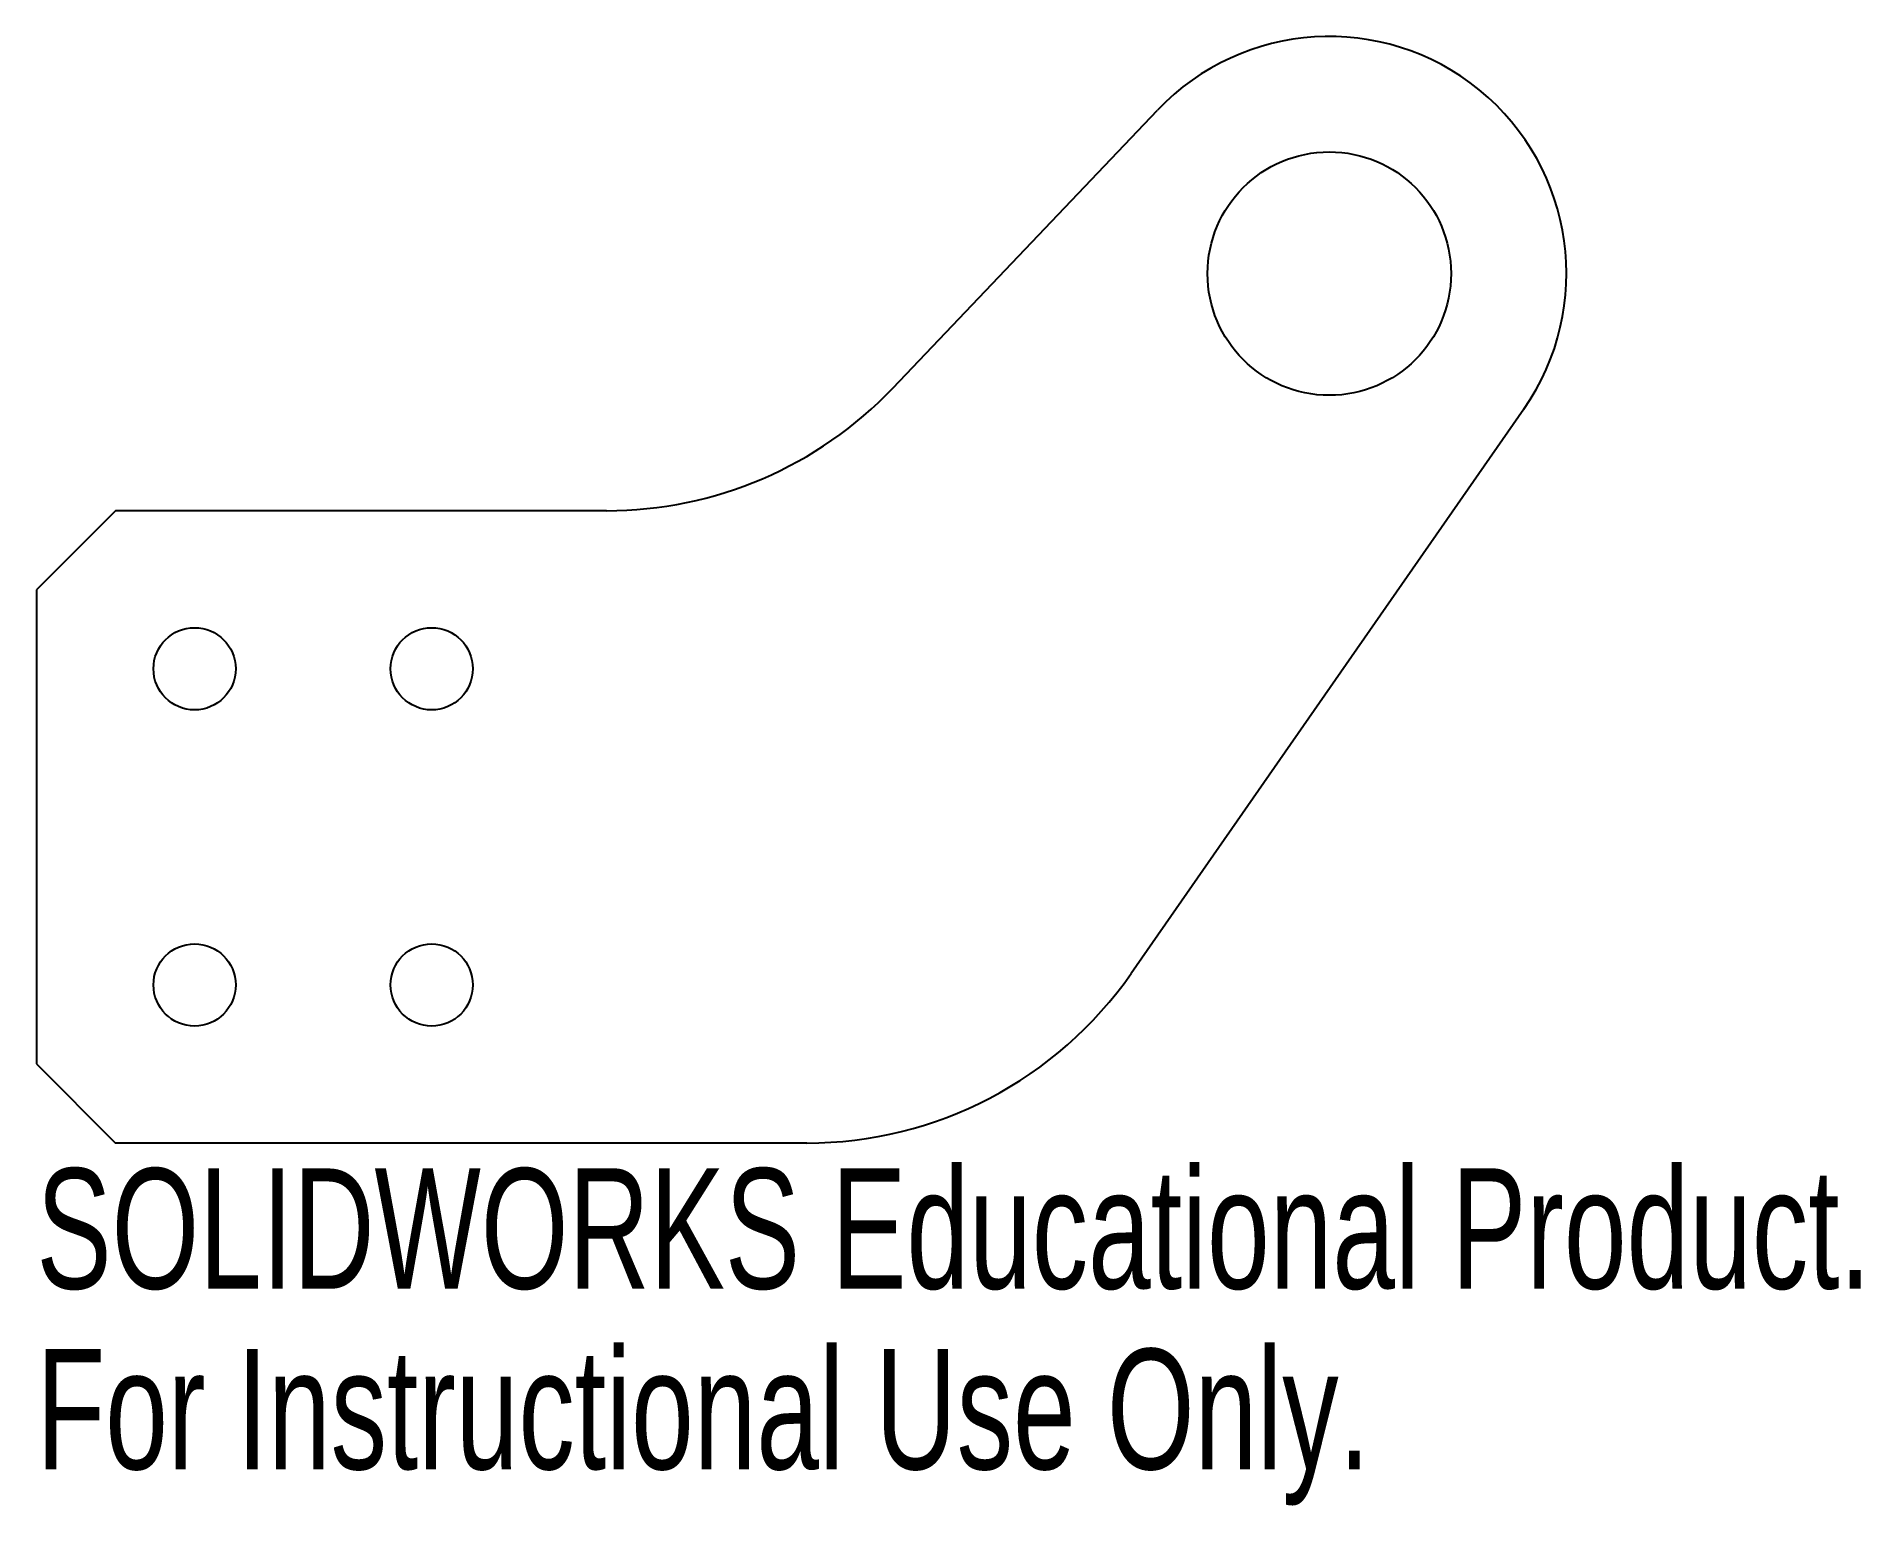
# Model space of a CAD drawing. Header units: inches. Extents: x -1.12 to 1.76, y -0.57 to 1.75.
import ezdxf

# ---------------------------------------------------------------- set-up
doc = ezdxf.new("R2010")
doc.units = ezdxf.units.IN
doc.header["$MEASUREMENT"] = 0
doc.styles.add('SLDTEXTSTYLE0', font='TXT', dxfattribs={"width": 0.7})

msp = doc.modelspace()

# ---------------------------------------------------------------- linework, layer by layer
at = {"color": 7, "linetype": 'Continuous', "lineweight": 25}
for p, q in [((0.2293, 1.194), (0.648, 1.6336)), ((1.2273, 1.1608), (0.606, 0.268)), ((-1, 1), (-1.125, 0.875)), ((-0.2233, 1), (-1, 1)), ((-1.125, 0.875), (-1.125, 0.125)), ((-1.125, 0.125), (-1, 0)), ((0.093, 0), (-1, 0))]:
    msp.add_line(p, q, dxfattribs=at)
for centre, radius in [((0.9195, 1.375), 0.1925), ((-0.875, 0.75), 0.065), ((-0.5, 0.75), 0.065), ((-0.875, 0.25), 0.065), ((-0.5, 0.25), 0.065)]:
    msp.add_circle(centre, radius, dxfattribs=at)
for centre, radius, start, end in [((0.9195, 1.375), 0.375, 325.1658, 136.3972), ((-0.2233, 1.625), 0.625, 270, 316.3972), ((0.093, 0.625), 0.625, 270, 325.1658)]:
    msp.add_arc(centre, radius, start, end, dxfattribs=at)

# ---------------------------------------------------------------- texts
at = {"color": 7, "linetype": 'Continuous', "char_height": 0.1903, "attachment_point": 1, "style": 'SLDTEXTSTYLE0'}
for s, insert in [('SOLIDWORKS Educational Product.', (-1.125, -0.0401)), ('For Instructional Use Only.', (-1.125, -0.3256))]:
    msp.add_mtext(s, dxfattribs=dict(at, insert=insert))

doc.saveas('drawing.dxf')
